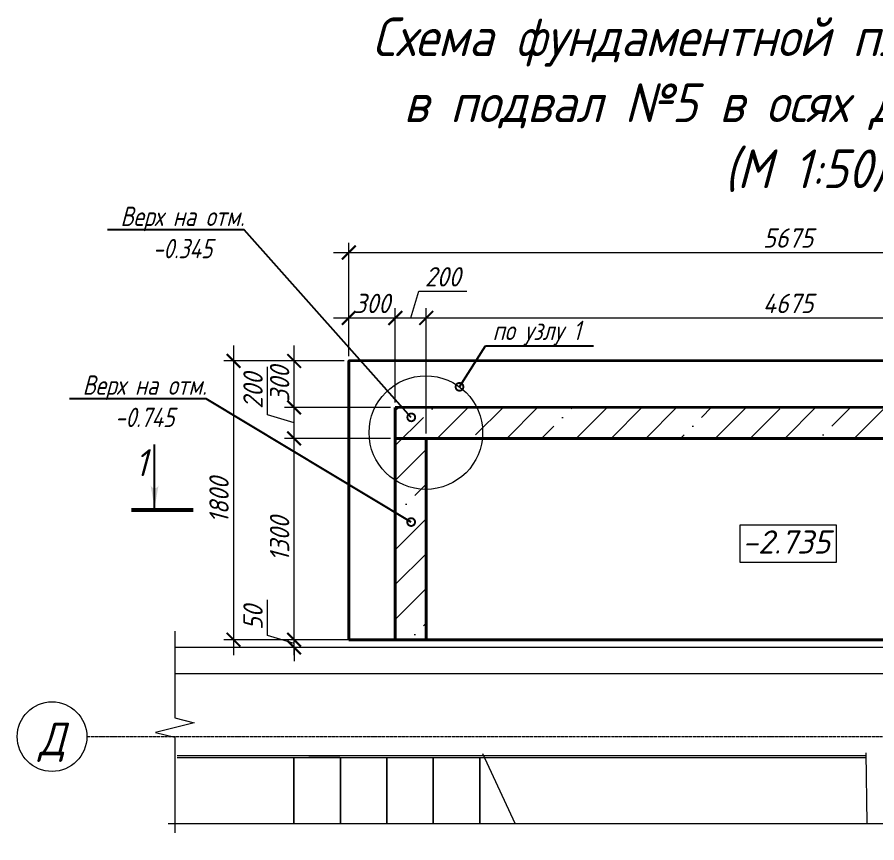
# Model space of a CAD drawing. Header units: millimetres. Extents: x 504091 to 2165846, y 135022 to 442887.
# Drawn here: x 1496573 to 1502126, y 269972 to 275304 of the extents above; entities that cross this region are included whole.
import ezdxf
from ezdxf import colors
from ezdxf.entities.mleader import LeaderData, LeaderLine
from ezdxf.math import Vec2, Vec3

# ---------------------------------------------------------------- set-up
doc = ezdxf.new("R2010")
doc.units = ezdxf.units.MM
doc.linetypes.add('ADSK_Линия сетки', pattern=[25, 20, -2.5, 0, -2.5])
doc.linetypes.add('осеваяX2', pattern=[4, 2.5, -0.5, 0.5, -0.5])
doc.layers.get('Defpoints').update_dxf_attribs({"color": 255})
for name, color, linetype, lineweight in [('+АР_Вспомогательная', 7, 'Continuous', 9), ('A-DETL', 90, 'Continuous', 9), ('A-DETL-MEDM', 33, 'Continuous', 9), ('A-DETL-THIN', 151, 'Continuous', 18), ('Аннотация', 7, 'Continuous', 9), ('Монолит тонкий', 204, 'Continuous', 9), ('Оси', 165, 'осеваяX2', 13), ('отметки', 7, 'Continuous', 20), ('Размер', 7, 'Continuous', 13), ('Размеры КР', 164, 'Continuous', 9)]:
    doc.layers.add(name, color=color, linetype=linetype, lineweight=lineweight)
for name, color, linetype in [('PS_Обозначения', 7, 'Continuous'), ('SGRAND', 7, 'Continuous'), ('Контур', 7, 'Continuous')]:
    doc.layers.add(name, color=color, linetype=linetype)
doc.styles.add('GOST 2.304_new', font='isocpeur.ttf', dxfattribs={"width": 0.9, "oblique": 15})
doc.dimstyles.new('SPDS 1_50', dxfattribs={"dimscale": 50, "dimtxt": 2.5, "dimasz": 1.77, "dimexe": 1.25, "dimexo": 0.625, "dimtad": 1, "dimdec": 0, "dimrnd": 0.001, "dimzin": 9, "dimtxsty": 'GOST 2.304_new', "dimblk": 'ARCHTICK', "dimcen": 2.5, "dimdle": 2, "dimclrt": 256, "dimadec": 0, "dimazin": 2, "dimtfac": 0.75, "dimtdec": 0, "dimtmove": 1, "dimatfit": 3, "dimfxl": 0, "dimtolj": 1, "dimlwd": 9, "dimlwe": 9, "dimarcsym": 0})

# ---------------------------------------------------------------- blocks, each defined once
blk = doc.blocks.new('_ArchTick')
at = {"color": 0, "linetype": 'ByBlock', "const_width": 0.15}
blk.add_lwpolyline([(-0.5, -0.5), (0.5, 0.5)], dxfattribs=at)
blk = doc.blocks.new('*D3611')
at = {"layer": 'Defpoints', "color": 0, "lineweight": 20, "transparency": 16777216}
for p in [(1498361.9, 271283.6), (1498750.1, 271283.6), (1498631.1, 271233.6)]:
    blk.add_point(p, dxfattribs=at)
at = {"layer": 'Размеры КР', "color": 0, "lineweight": 9, "transparency": 16777216}
for p, q in [((1498190, 271310.2), (1498190, 271541.2)), ((1498361.9, 271283.6), (1498361.9, 271372.1)), ((1498361.9, 271258.6), (1498190, 271310.2)), ((1498718.8, 271283.6), (1498299.4, 271283.6)), ((1498361.9, 271233.6), (1498361.9, 271283.6)), ((1498361.9, 271233.6), (1498361.9, 271283.6)), ((1498599.8, 271233.6), (1498299.4, 271233.6)), ((1498361.9, 271233.6), (1498361.9, 271145.1))]:
    blk.add_line(p, q, dxfattribs=at)
at = {"layer": 'Размеры КР', "color": 0, "lineweight": 9, "transparency": 16777216, "xscale": 88.5, "yscale": 88.5, "zscale": 88.5}
for p, rotation in [((1498361.9, 271283.6), 270), ((1498361.9, 271233.6), 90)]:
    blk.add_blockref('_ArchTick', p, dxfattribs=dict(at, rotation=rotation))
at = {"layer": 'Размеры КР', "lineweight": 20, "transparency": 16777216, "insert": (1498096.3, 271425.7), "char_height": 125, "attachment_point": 5, "rotation": 90, "style": 'GOST 2.304_new'}
blk.add_mtext('\\A1;50', dxfattribs=at)
blk = doc.blocks.new('*D3612')
at = {"layer": 'Defpoints', "color": 0, "lineweight": 20, "transparency": 16777216}
for p in [(1498361.9, 272583.6), (1499015.5, 272583.6), (1498750.1, 271283.6)]:
    blk.add_point(p, dxfattribs=at)
at = {"layer": 'Размеры КР', "color": 0, "lineweight": 9, "transparency": 16777216}
for p, q in [((1498361.9, 271183.6), (1498361.9, 272683.6)), ((1498984.2, 272583.6), (1498299.4, 272583.6)), ((1498718.8, 271283.6), (1498299.4, 271283.6))]:
    blk.add_line(p, q, dxfattribs=at)
at = {"layer": 'Размеры КР', "color": 0, "lineweight": 9, "transparency": 16777216, "xscale": 88.5, "yscale": 88.5, "zscale": 88.5}
for p, rotation in [((1498361.9, 272583.6), 90), ((1498361.9, 271283.6), 270)]:
    blk.add_blockref('_ArchTick', p, dxfattribs=dict(at, rotation=rotation))
at = {"layer": 'Размеры КР', "lineweight": 20, "transparency": 16777216, "insert": (1498268.1, 271933.6), "char_height": 125, "attachment_point": 5, "rotation": 90, "style": 'GOST 2.304_new'}
blk.add_mtext('\\A1;1300', dxfattribs=at)
blk = doc.blocks.new('*D3613')
at = {"layer": 'Defpoints', "color": 0, "lineweight": 20, "transparency": 16777216}
for p in [(1498361.9, 272783.8), (1499015.4, 272783.8), (1499015.5, 272583.6)]:
    blk.add_point(p, dxfattribs=at)
at = {"layer": 'Размеры КР', "color": 0, "lineweight": 9, "transparency": 16777216}
for p, q in [((1498190, 272735.3), (1498190, 273045)), ((1498361.9, 272483.6), (1498361.9, 272883.8)), ((1498984.1, 272783.8), (1498299.4, 272783.8)), ((1498361.9, 272683.7), (1498190, 272735.3)), ((1498984.2, 272583.6), (1498299.4, 272583.6))]:
    blk.add_line(p, q, dxfattribs=at)
at = {"layer": 'Размеры КР', "color": 0, "lineweight": 9, "transparency": 16777216, "xscale": 88.5, "yscale": 88.5, "zscale": 88.5}
for p, rotation in [((1498361.9, 272783.8), 90), ((1498361.9, 272583.6), 270)]:
    blk.add_blockref('_ArchTick', p, dxfattribs=dict(at, rotation=rotation))
at = {"layer": 'Размеры КР', "lineweight": 20, "transparency": 16777216, "insert": (1498096.3, 272890.2), "char_height": 125, "attachment_point": 5, "rotation": 90, "style": 'GOST 2.304_new'}
blk.add_mtext('\\A1;200', dxfattribs=at)
blk = doc.blocks.new('*D3614')
at = {"layer": 'Defpoints', "color": 0, "lineweight": 20, "transparency": 16777216}
for p in [(1498361.9, 273083.7), (1498715.5, 273083.7), (1499015.4, 272783.8)]:
    blk.add_point(p, dxfattribs=at)
at = {"layer": 'Размеры КР', "color": 0, "lineweight": 9, "transparency": 16777216}
for p, q in [((1498361.9, 272683.8), (1498361.9, 273183.7)), ((1498684.2, 273083.7), (1498299.4, 273083.7)), ((1498984.1, 272783.8), (1498299.4, 272783.8))]:
    blk.add_line(p, q, dxfattribs=at)
at = {"layer": 'Размеры КР', "color": 0, "lineweight": 9, "transparency": 16777216, "xscale": 88.5, "yscale": 88.5, "zscale": 88.5}
for p, rotation in [((1498361.9, 273083.7), 90), ((1498361.9, 272783.8), 270)]:
    blk.add_blockref('_ArchTick', p, dxfattribs=dict(at, rotation=rotation))
at = {"layer": 'Размеры КР', "lineweight": 20, "transparency": 16777216, "insert": (1498268.1, 272933.8), "char_height": 125, "attachment_point": 5, "rotation": 90, "style": 'GOST 2.304_new'}
blk.add_mtext('\\A1;300', dxfattribs=at)
blk = doc.blocks.new('*D3615')
at = {"layer": 'Defpoints', "color": 0, "lineweight": 20, "transparency": 16777216}
for p in [(1498569.6, 273083.7), (1497970.5, 271283.6), (1498644.9, 271283.6)]:
    blk.add_point(p, dxfattribs=at)
at = {"layer": 'Размеры КР', "color": 0, "lineweight": 9, "transparency": 16777216}
for p, q in [((1497970.5, 273183.7), (1497970.5, 271183.6)), ((1498538.3, 273083.7), (1497908, 273083.7)), ((1498613.6, 271283.6), (1497908, 271283.6))]:
    blk.add_line(p, q, dxfattribs=at)
at = {"layer": 'Размеры КР', "color": 0, "lineweight": 9, "transparency": 16777216, "xscale": 88.5, "yscale": 88.5, "zscale": 88.5}
for p, rotation in [((1497970.5, 273083.7), 90), ((1497970.5, 271283.6), 270)]:
    blk.add_blockref('_ArchTick', p, dxfattribs=dict(at, rotation=rotation))
at = {"layer": 'Размеры КР', "lineweight": 20, "transparency": 16777216, "insert": (1497876.7, 272183.7), "char_height": 125, "attachment_point": 5, "rotation": 90, "style": 'GOST 2.304_new'}
blk.add_mtext('\\A1;1800', dxfattribs=at)
blk = doc.blocks.new('*D3616')
at = {"layer": 'Defpoints', "color": 0, "lineweight": 20, "transparency": 16777216}
for p in [(1499015.5, 273361.6), (1498715.5, 273083.7), (1499015.5, 272783.8)]:
    blk.add_point(p, dxfattribs=at)
at = {"layer": 'Размеры КР', "color": 0, "lineweight": 9, "transparency": 16777216}
for p, q in [((1498715.5, 273115), (1498715.5, 273424.1)), ((1499015.5, 272815.1), (1499015.5, 273424.1)), ((1498615.5, 273361.6), (1499115.5, 273361.6))]:
    blk.add_line(p, q, dxfattribs=at)
at = {"layer": 'Размеры КР', "color": 0, "lineweight": 9, "transparency": 16777216, "xscale": 88.5, "yscale": 88.5, "zscale": 88.5, "rotation": 180}
blk.add_blockref('_ArchTick', (1498715.5, 273361.6), dxfattribs=at)
at = {"layer": 'Размеры КР', "color": 0, "lineweight": 9, "transparency": 16777216, "xscale": 88.5, "yscale": 88.5, "zscale": 88.5}
blk.add_blockref('_ArchTick', (1499015.5, 273361.6), dxfattribs=at)
at = {"layer": 'Размеры КР', "lineweight": 20, "transparency": 16777216, "insert": (1498865.5, 273455.3), "char_height": 125, "attachment_point": 5, "style": 'GOST 2.304_new'}
blk.add_mtext('\\A1;300', dxfattribs=at)
blk = doc.blocks.new('*D3617')
at = {"layer": 'Defpoints', "color": 0, "lineweight": 20, "transparency": 16777216}
for p in [(1499215.5, 273361.6), (1499015.5, 272783.8), (1499215.5, 272583.6)]:
    blk.add_point(p, dxfattribs=at)
at = {"layer": 'Размеры КР', "color": 0, "lineweight": 9, "transparency": 16777216}
for p, q in [((1499115.5, 273361.6), (1499167, 273533.5)), ((1499167, 273533.5), (1499476.8, 273533.5)), ((1499015.5, 272815.1), (1499015.5, 273424.1)), ((1499215.5, 272614.9), (1499215.5, 273424.1)), ((1498915.5, 273361.6), (1499315.5, 273361.6))]:
    blk.add_line(p, q, dxfattribs=at)
at = {"layer": 'Размеры КР', "color": 0, "lineweight": 9, "transparency": 16777216, "xscale": 88.5, "yscale": 88.5, "zscale": 88.5, "rotation": 180}
blk.add_blockref('_ArchTick', (1499015.5, 273361.6), dxfattribs=at)
at = {"layer": 'Размеры КР', "color": 0, "lineweight": 9, "transparency": 16777216, "xscale": 88.5, "yscale": 88.5, "zscale": 88.5}
blk.add_blockref('_ArchTick', (1499215.5, 273361.6), dxfattribs=at)
at = {"layer": 'Размеры КР', "lineweight": 20, "transparency": 16777216, "insert": (1499321.9, 273627.2), "char_height": 125, "attachment_point": 5, "style": 'GOST 2.304_new'}
blk.add_mtext('\\A1;200', dxfattribs=at)
blk = doc.blocks.new('*D3618')
at = {"layer": 'Defpoints', "color": 0, "lineweight": 20, "transparency": 16777216}
for p in [(1503890.5, 273361.6), (1499215.5, 272583.6), (1503890.5, 272583.6)]:
    blk.add_point(p, dxfattribs=at)
at = {"layer": 'Размеры КР', "color": 0, "lineweight": 9, "transparency": 16777216}
for p, q in [((1499215.5, 272614.9), (1499215.5, 273424.1)), ((1503890.5, 272614.9), (1503890.5, 273424.1)), ((1499115.5, 273361.6), (1503990.5, 273361.6))]:
    blk.add_line(p, q, dxfattribs=at)
at = {"layer": 'Размеры КР', "color": 0, "lineweight": 9, "transparency": 16777216, "xscale": 88.5, "yscale": 88.5, "zscale": 88.5, "rotation": 180}
blk.add_blockref('_ArchTick', (1499215.5, 273361.6), dxfattribs=at)
at = {"layer": 'Размеры КР', "color": 0, "lineweight": 9, "transparency": 16777216, "xscale": 88.5, "yscale": 88.5, "zscale": 88.5}
blk.add_blockref('_ArchTick', (1503890.5, 273361.6), dxfattribs=at)
at = {"layer": 'Размеры КР', "lineweight": 20, "transparency": 16777216, "insert": (1501553, 273455.3), "char_height": 125, "attachment_point": 5, "style": 'GOST 2.304_new'}
blk.add_mtext('\\A1;4675', dxfattribs=at)
blk = doc.blocks.new('*D3621')
at = {"layer": 'Defpoints', "color": 0, "lineweight": 20, "transparency": 16777216}
for p in [(1504390.5, 273784), (1498715.5, 273083.7), (1504390.5, 273086)]:
    blk.add_point(p, dxfattribs=at)
at = {"layer": 'Размеры КР', "color": 0, "lineweight": 9, "transparency": 16777216}
for p, q in [((1498715.5, 273115), (1498715.5, 273846.5)), ((1504390.5, 273117.2), (1504390.5, 273846.5)), ((1498615.5, 273784), (1504490.5, 273784))]:
    blk.add_line(p, q, dxfattribs=at)
at = {"layer": 'Размеры КР', "color": 0, "lineweight": 9, "transparency": 16777216, "xscale": 88.5, "yscale": 88.5, "zscale": 88.5, "rotation": 180}
blk.add_blockref('_ArchTick', (1498715.5, 273784), dxfattribs=at)
at = {"layer": 'Размеры КР', "color": 0, "lineweight": 9, "transparency": 16777216, "xscale": 88.5, "yscale": 88.5, "zscale": 88.5}
blk.add_blockref('_ArchTick', (1504390.5, 273784), dxfattribs=at)
at = {"layer": 'Размеры КР', "lineweight": 20, "transparency": 16777216, "insert": (1501553, 273877.7), "char_height": 125, "attachment_point": 5, "style": 'GOST 2.304_new'}
blk.add_mtext('\\A1;5675', dxfattribs=at)
blk = doc.blocks.new('_DotSmall')
at = {"color": 0, "linetype": 'ByBlock', "lineweight": 35, "const_width": 0.5}
blk.add_lwpolyline([(-0.0625, 0, 1), (0.0625, 0, 1)], format="xyb", close=True, dxfattribs=at)

msp = doc.modelspace()

# ---------------------------------------------------------------- hatches: boundary and pattern name
at = {"layer": 'PS_Обозначения', "ltscale": 50}
msp.add_hatch(color=256, dxfattribs=at).paths.add_polyline_path([(1497460.4651, 272134.0316), (1497434.0651, 272284.0316, 0.839099631), (1497486.8651, 272284.0316)], flags=0)
at = {"layer": 'SGRAND', "lineweight": 20}
h = msp.add_hatch(dxfattribs=at)
h.set_pattern_fill('ANSI35', color=256, scale=50)
h.paths.add_polyline_path([(1504090.4573, 272785.8325), (1499015.4573, 272783.8325), (1499015.4573, 271283.6094), (1499215.4573, 271283.6094), (1499215.4573, 272583.6094), (1503890.4573, 272583.6094), (1503890.4573, 271283.6094), (1504090.4573, 271283.6094)])

# ---------------------------------------------------------------- linework, layer by layer
at = {"layer": '+АР_Вспомогательная', "color": 7, "linetype": 'Continuous', "ltscale": 50}
for points in [[(1497590.5993, 271339.1878), (1497590.5993, 270778.4432), (1497715.5993, 270747.1932), (1497465.5993, 270684.6932), (1497590.5993, 270653.4432), (1497590.5993, 270036.5853)], [(1497547.6769, 270096.6035), (1502270.6886, 270096.6035), (1502301.9386, 270221.6035), (1502364.4386, 269971.6035), (1502395.6886, 270096.6035), (1504740.3083, 270096.6035)]]:
    msp.add_lwpolyline(points, dxfattribs=at)
at = {"layer": 'A-DETL', "color": 18, "true_color": 0x000000}
for p, q in [((1502055.7277, 270533.6094), (1497605.9921, 270533.6094)), ((1499790.2099, 270096.6035), (1499580.9861, 270545.2853)), ((1497605.9921, 270523.6094), (1502055.8351, 270523.6094)), ((1497605.9921, 270521.6094), (1502055.8565, 270521.6094)), ((1498360.7707, 270096.6035), (1498360.7707, 270521.6094)), ((1498360.7707, 270521.6094), (1498360.7707, 270096.6035)), ((1498660.7707, 270096.6035), (1498660.7707, 270521.6094)), ((1498660.7707, 270521.6094), (1498660.7707, 270096.6035)), ((1498960.7707, 270096.6035), (1498960.7707, 270521.6094)), ((1498960.7707, 270521.6094), (1498960.7707, 270096.6035)), ((1499260.7707, 270096.6035), (1499260.7707, 270521.6094)), ((1499260.7707, 270521.6094), (1499260.7707, 270096.6035)), ((1499560.7707, 270096.6035), (1499560.7707, 270521.6094)), ((1499560.7707, 270521.6094), (1499560.7707, 270096.6035))]:
    msp.add_line(p, q, dxfattribs=at)
at = {"layer": 'A-DETL-MEDM', "color": 18, "true_color": 0x000000}
for p, q in [((1502324.7611, 271063.6094), (1497590.5993, 271063.6094)), ((1502055.5129, 270553.6094), (1502060.4211, 270096.6035))]:
    msp.add_line(p, q, dxfattribs=at)
at = {"layer": 'A-DETL-THIN', "color": 18, "true_color": 0x000000}
for p, q in [((1502191.4203, 271233.6094), (1497590.5993, 271233.6094)), ((1498457.2125, 270533.6094), (1498507.2276, 270533.6094)), ((1498507.2276, 270533.6094), (1498657.2276, 270533.6094))]:
    msp.add_line(p, q, dxfattribs=at)
at = {"layer": 'PS_Обозначения', "ltscale": 50}
msp.add_lwpolyline([(1497460.4651, 272134.0316), (1497460.4651, 272543.9227)], dxfattribs=at)
msp.add_lwpolyline([(1497710.4651, 272121.5316, 25, 25, 0), (1497310.4651, 272121.5316, 0, 0, 0)], format="xyseb", dxfattribs=at)
at = {"layer": 'Аннотация', "lineweight": 20}
msp.add_lwpolyline([(1501242.561, 272026.0764), (1501864.0419, 272026.0764), (1501864.0419, 271781.318), (1501242.561, 271781.318)], close=True, dxfattribs=at)
at = {"layer": 'Контур', "lineweight": 20}
msp.add_circle((1496798.1133, 270657.2914), 225, dxfattribs=at)
at = {"layer": 'Монолит тонкий', "lineweight": 40, "ltscale": 100}
for p, q in [((1504090.4573, 272785.8325), (1499015.4573, 272783.8325)), ((1499015.4573, 271283.6094), (1499015.4573, 272783.8325)), ((1503890.4573, 272583.6094), (1499015.4573, 272583.6094)), ((1499215.4573, 271283.6094), (1499215.4573, 272583.6094))]:
    msp.add_line(p, q, dxfattribs=at)
msp.add_lwpolyline([(1498715.4573, 271283.6094), (1498715.4573, 273083.7143), (1504390.4573, 273085.9508), (1504390.4573, 271283.6094)], close=True, dxfattribs=at)
at = {"layer": 'Оси', "linetype": 'ADSK_Линия сетки'}
msp.add_line((1497023.1133, 270657.2914), (1505770.7899, 270657.2914), dxfattribs=at)
at = {"layer": 'Размеры КР', "lineweight": 20}
msp.add_lwpolyline([(1499015.4573, 271283.6094), (1499014.8661, 272783.8323), (1504090.4573, 272785.8325), (1504090.4573, 271283.6094)], dxfattribs=at)
msp.add_circle((1499212.9573, 272621.234), 366.7406, dxfattribs=at)

# ---------------------------------------------------------------- texts
at = {"layer": 'PS_Обозначения', "style": 'GOST 2.304_new', "oblique": 15, "width": 0.9}
msp.add_text('1', height=175, dxfattribs=at).set_placement((1497334.4383, 272339.2692))
at = {"layer": 'Аннотация', "lineweight": 9, "insert": (1498288.8034, 275302.3355), "char_height": 250, "attachment_point": 1, "line_spacing_factor": 1.022766, "style": 'GOST 2.304_new'}
msp.add_mtext_dynamic_manual_height_columns('\\pi577.38058;Схема фундаментной плиты и стен входа \\P\\pi780.39223;в подвал №5 в осях Д/8. Опалубка  \\P\\pi2851.08143;(М 1:50)', width=6890.720953, gutter_width=2500, heights=[1983.7092], dxfattribs=at)
at = {"layer": 'Оси', "insert": (1496797.698, 270620.8392), "char_height": 210, "width": 139.32, "attachment_point": 5, "line_spacing_factor": 1.022766, "style": 'GOST 2.304_new'}
msp.add_mtext('\\pt53.9994,108.0009,162.0003,215.9997,269.9991,324.0006,378,431.9994,486.0009,540.0003,593.9997,647.9991,702.0006,756,809.9994,864.0009,918.0003,971.9997,1025.9991,1080.0006,1134,1187.9994,1242.0009,1296.0003,1349.9997,1403.9991,1458.0006,1512,1565.9994,1620.0009,1674.0003,1727.9997;Д', dxfattribs=at)
at = {"layer": 'отметки', "lineweight": 20, "insert": (1501256.2896, 271989.5857), "char_height": 150, "width": 771.616927, "attachment_point": 1, "line_spacing_factor": 1.022761, "style": 'GOST 2.304_new'}
msp.add_mtext('{\\W1;-2.735}', dxfattribs=at)

# ---------------------------------------------------------------- dimensions: what is measured, and where the dimension line sits
at = {"layer": 'Размеры КР', "lineweight": 20}
for base, p1, p2, picture, middle in [((1504390.4573, 273783.9699), (1498715.4573, 273083.7143), (1504390.4573, 273085.9508), '*D3621', (1501552.9573, 273877.7199)), ((1499215.4573, 273361.5978), (1499015.4573, 272783.8325), (1499215.4573, 272583.6094), '*D3617', (1499198.2698, 273627.2228)), ((1503890.4573, 273361.5978), (1499215.4573, 272583.6094), (1503890.4573, 272583.6094), '*D3618', (1501552.9573, 273455.3478))]:
    dim = msp.add_linear_dim(base=base, p1=p1, p2=p2, dimstyle='SPDS 1_50', dxfattribs=at)
    dim.commit()
    dim.dimension.update_dxf_attribs({"geometry": picture, "text_midpoint": middle})
dim = msp.add_linear_dim(base=(1499015.4573, 273361.5978), p1=(1498715.4573, 273083.7143), p2=(1499015.4573, 272783.8325), dimstyle='SPDS 1_50', dxfattribs=at)
dim.commit()
dim.dimension.update_dxf_attribs({"geometry": '*D3616', "text_midpoint": (1498865.4573, 273361.5978), "dimtype": 160})
for base, p1, p2, picture, middle in [((1497970.465, 271283.6094), (1498569.5776, 273083.7143), (1498644.8564, 271283.6094), '*D3615', (1497876.715, 272183.6619)), ((1498361.8785, 272783.8325), (1499015.4573, 272583.6094), (1499015.3784, 272783.8325), '*D3613', (1498096.2535, 272766.5335)), ((1498361.8785, 272583.6094), (1498750.0537, 271283.6094), (1499015.4573, 272583.6094), '*D3612', (1498268.1285, 271933.6094)), ((1498361.8785, 271283.6094), (1498631.096, 271233.6094), (1498750.0537, 271283.6094), '*D3611', (1498096.2535, 271341.4219))]:
    dim = msp.add_linear_dim(base=base, p1=p1, p2=p2, angle=90, dimstyle='SPDS 1_50', dxfattribs=at)
    dim.commit()
    dim.dimension.update_dxf_attribs({"geometry": picture, "text_midpoint": middle})
dim = msp.add_linear_dim(base=(1498361.8785, 273083.7143), p1=(1499015.3784, 272783.8325), p2=(1498715.4573, 273083.7143), angle=90, dimstyle='SPDS 1_50', dxfattribs=at)
dim.commit()
dim.dimension.update_dxf_attribs({"geometry": '*D3614', "text_midpoint": (1498361.8785, 272933.7734), "dimtype": 160})

# ---------------------------------------------------------------- leaders
at = {"layer": 'Размер', "ltscale": 20}
ml = msp.add_multileader_mtext('Standard', dxfattribs=at)
ml.set_content('\\A1;{\\W0.8;Верх на отм. -0.345}', color=256, style='GOST 2.304_new')
ml.set_leader_properties()
ml.set_arrow_properties(name='DOTSMALL')
ml.build(insert=Vec2(0, 0))
ml.multileader.update_dxf_attribs({"text_left_attachment_type": 6, "text_right_attachment_type": 6, "dogleg_length": 1, "arrow_head_size": 100})
ctx = ml.context
ctx.base_point, ctx.char_height, ctx.arrow_head_size, ctx.landing_gap_size, ctx.plane_origin = Vec3(1497262.1724, 273930.2604), 125, 100, 0, Vec3(1475955.0026, 419099.1891)
ctx.left_attachment, ctx.right_attachment, ctx.text_align_type = 6, 6, 1
notes = []
notes.append((ctx, [(0, (1, 1, 0), (1498039.1116, 273930.2604), (-1, 0), 20, [(0, [(1499118.7124, 272719.5285)], 0, [])])]))
ctx.mtext.insert, ctx.mtext.rotation, ctx.mtext.width, ctx.mtext.alignment, ctx.mtext.flow_direction = Vec3(1497640.642, 274080.2604), 6.283185307, 854.743649, 2, 5
ml = msp.add_multileader_mtext('Standard', dxfattribs=at)
ml.set_content('\\A1;{\\W0.8;по узлу 1}', color=256, style='GOST 2.304_new')
ml.set_leader_properties()
ml.set_arrow_properties(name='DOTSMALL')
ml.build(insert=Vec2(0, 0))
ml.multileader.update_dxf_attribs({"text_left_attachment_type": 6, "text_right_attachment_type": 6, "dogleg_length": 1, "arrow_head_size": 100})
ctx = ml.context
ctx.base_point, ctx.char_height, ctx.arrow_head_size, ctx.landing_gap_size, ctx.plane_origin = Vec3(1499617.4082, 273180.8709), 125, 100, 0, Vec3(1478301.6839, 418514.0401)
ctx.left_attachment, ctx.right_attachment, ctx.text_align_type = 6, 6, 1
notes.append((ctx, [(1, (1, 1, 0), (1499597.4082, 273180.8709), (1, 0), 20, [(0, [(1499430.2558, 272916.666)], 0, [])])]))
ctx.mtext.insert, ctx.mtext.rotation, ctx.mtext.width, ctx.mtext.alignment, ctx.mtext.flow_direction = Vec3(1499928.3778, 273343.3709), 6.283185307, 854.743649, 2, 5
ml = msp.add_multileader_mtext('Standard', dxfattribs=at)
ml.set_content('\\A1;{\\W0.8;Верх на отм. -0.745}', color=256, style='GOST 2.304_new')
ml.set_leader_properties()
ml.set_arrow_properties(name='DOTSMALL')
ml.build(insert=Vec2(0, 0))
ml.multileader.update_dxf_attribs({"text_left_attachment_type": 6, "text_right_attachment_type": 6, "dogleg_length": 1, "arrow_head_size": 100})
ctx = ml.context
ctx.base_point, ctx.char_height, ctx.arrow_head_size, ctx.landing_gap_size, ctx.plane_origin = Vec3(1497017.5161, 272840.1031), 125, 100, 0, Vec3(1475710.3463, 418099.8719)
ctx.left_attachment, ctx.right_attachment, ctx.text_align_type = 6, 6, 1
notes.append((ctx, [(0, (1, 1, 0), (1497794.4554, 272840.1031), (-1, 0), 20, [(0, [(1499118.011, 272043.1963)], 0, [])])]))
ctx.mtext.insert, ctx.mtext.rotation, ctx.mtext.width, ctx.mtext.alignment, ctx.mtext.flow_direction = Vec3(1497395.9857, 272990.1031), 6.283185307, 854.743649, 2, 5
for ctx, leaders in notes:
    for number, flags, end, landing, length, lines in leaders:
        leader = LeaderData()
        leader.index, (leader.has_last_leader_line, leader.has_dogleg_vector, leader.attachment_direction) = number, flags
        leader.last_leader_point, leader.dogleg_vector, leader.dogleg_length = Vec3(end), Vec3(landing), length
        for number, points, colour, breaks in lines:
            line = LeaderLine()
            line.index, line.vertices, line.color, line.breaks = number, Vec3.list(points), colors.encode_raw_color(colour), breaks
            leader.lines.append(line)
        ctx.leaders.append(leader)

doc.saveas('drawing.dxf')
